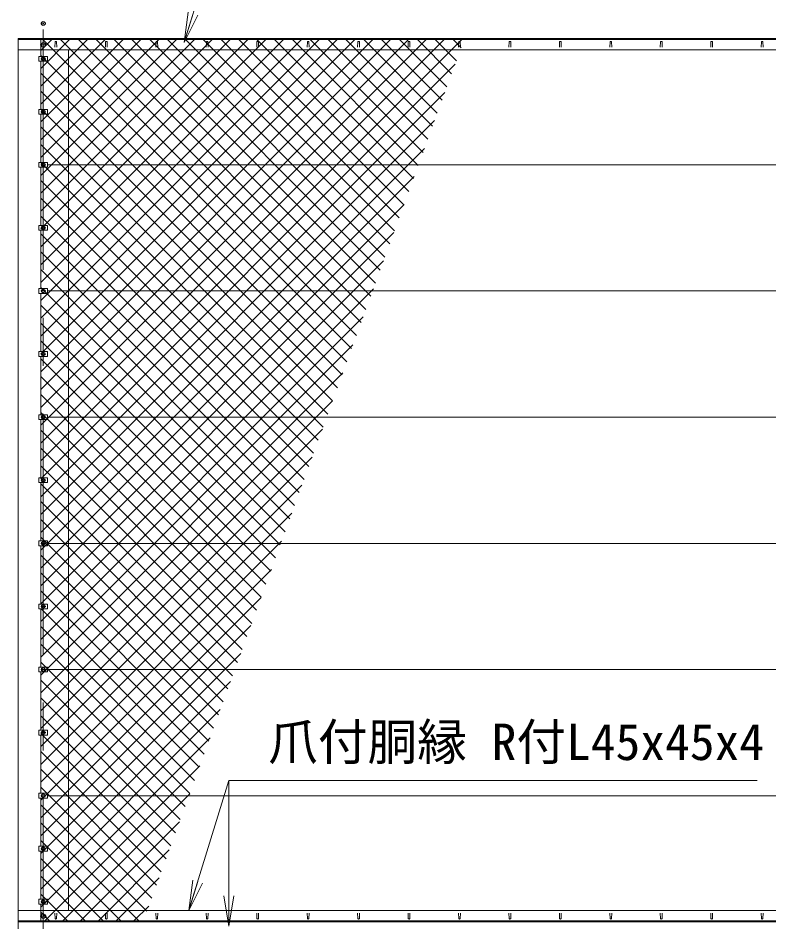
# Model space of a CAD drawing. Units: millimetres at full size; details may follow other scales. Extents: x -12600 to 12600, y -8910 to 8910.
# Drawn here: x -9497 to -6520, y 3517 to 7099 of the extents above; entities that cross this region are included whole.
import ezdxf
from ezdxf.enums import TextEntityAlignment as Align

# ---------------------------------------------------------------- set-up
doc = ezdxf.new("R2010")
doc.units = ezdxf.units.MM
doc.header["$LTSCALE"] = 30
doc.header["$PDMODE"] = 32
doc.header["$PDSIZE"] = 15
doc.linetypes.add('USER1', pattern=[50.8, 31.75, -6.35, 6.35, -6.35])
for name, color, linetype, lineweight in [('0-0_D-STR-TXT', 7, 'Continuous', 13), ('0-2_D-BMK', 2, 'USER1', 13), ('0-3_D-STR3', 3, 'Continuous', 13), ('0-4_D-STR1', 1, 'Continuous', 18), ('0-6_0', 7, 'Continuous', 18), ('0-B_D-STR2', 7, 'Continuous', 13)]:
    doc.layers.add(name, color=color, linetype=linetype, lineweight=lineweight)
doc.layers.add('0-7_Defpoints', color=253, linetype='Continuous')
doc.styles.add('ＭＳ ゴシック', font='')
doc.styles.get('ＭＳ ゴシック').set_extended_font_data('MS Gothic')

# ---------------------------------------------------------------- blocks, each defined once
blk = doc.blocks.new('_Open')
at = {"layer": '0-6_0'}
blk.add_line((-30, 5), (0, 0), dxfattribs=at)
blk.add_lwpolyline([(-30, -5), (0, 0), (-30, 0)], dxfattribs=at)

msp = doc.modelspace()

# ---------------------------------------------------------------- linework, layer by layer
at = {"layer": '0-0_D-STR-TXT'}
msp.add_line((-8661.06, 4077.58), (-8661.06, 3502.45), dxfattribs=at)
for points in [[(-6659.25, 7279.59), (-8752.89, 7279.59), (-8838.13, 7003.42)], [(-6567.42, 4077.58), (-8661.06, 4077.58), (-8819.5, 3564.26)]]:
    msp.add_lwpolyline(points, dxfattribs=at)
at = {"layer": '0-2_D-BMK'}
for p, q in [((-9397.14, -3042.65), (-9397.14, 7077.35)), ((-9384.39, 6992.35), (-9409.89, 6992.35)), ((-9407.14, 6937.35), (-9387.14, 6937.35)), ((-9407.14, 6727.35), (-9387.14, 6727.35)), ((-9407.14, 6517.35), (-9387.14, 6517.35)), ((-9407.14, 6267.35), (-9387.14, 6267.35)), ((-9407.14, 6017.35), (-9387.14, 6017.35)), ((-9407.14, 5767.35), (-9387.14, 5767.35)), ((-9407.14, 5517.35), (-9387.14, 5517.35)), ((-9407.14, 5267.35), (-9387.14, 5267.35)), ((-9407.14, 5017.35), (-9387.14, 5017.35)), ((-9407.14, 4767.35), (-9387.14, 4767.35)), ((-9407.14, 4517.35), (-9387.14, 4517.35)), ((-9407.14, 4267.35), (-9387.14, 4267.35)), ((-9407.14, 4017.35), (-9387.14, 4017.35)), ((-9407.14, 3807.35), (-9387.14, 3807.35)), ((-9407.14, 3597.35), (-9387.14, 3597.35)), ((-9384.39, 3540.35), (-9409.89, 3540.35))]:
    msp.add_line(p, q, dxfattribs=at)
at = {"layer": '0-3_D-STR3'}
for p, q in [((-9407.14, 6946.85), (-9407.14, 7012.35)), ((-9397.14, 6982.53), (-9405.64, 6987.44)), ((-9388.64, 6987.44), (-9397.14, 6982.53)), ((-9414.34, 6946.85), (-9379.94, 6946.85)), ((-9414.34, 6946.85), (-9414.34, 6927.85)), ((-9414.34, 6927.85), (-9379.94, 6927.85)), ((-9407.14, 6736.85), (-9407.14, 6927.85)), ((-9403.64, 6941.1), (-9397.14, 6944.85)), ((-9403.64, 6933.59), (-9403.64, 6941.1)), ((-9397.14, 6929.84), (-9403.64, 6933.59)), ((-9397.14, 6944.85), (-9390.64, 6941.1)), ((-9390.64, 6933.59), (-9397.14, 6929.84)), ((-9390.64, 6941.1), (-9390.64, 6933.59)), ((-9379.94, 6946.85), (-9379.94, 6927.85)), ((-9414.34, 6736.85), (-9379.94, 6736.85)), ((-9414.34, 6736.85), (-9414.34, 6717.85)), ((-9403.64, 6731.1), (-9397.14, 6734.85)), ((-9397.14, 6734.85), (-9390.64, 6731.1)), ((-9379.94, 6736.85), (-9379.94, 6717.85)), ((-9414.34, 6717.85), (-9379.94, 6717.85)), ((-9407.14, 6526.85), (-9407.14, 6717.85)), ((-9403.64, 6723.59), (-9403.64, 6731.1)), ((-9397.14, 6719.84), (-9403.64, 6723.59)), ((-9390.64, 6723.59), (-9397.14, 6719.84)), ((-9390.64, 6731.1), (-9390.64, 6723.59)), ((-9414.34, 6526.85), (-9379.94, 6526.85)), ((-9414.34, 6526.85), (-9414.34, 6507.85)), ((-9403.64, 6521.1), (-9397.14, 6524.85)), ((-9403.64, 6513.59), (-9403.64, 6521.1)), ((-9397.14, 6524.85), (-9390.64, 6521.1)), ((-9390.64, 6521.1), (-9390.64, 6513.59)), ((-9379.94, 6526.85), (-9379.94, 6507.85)), ((-9414.34, 6507.85), (-9379.94, 6507.85)), ((-9407.14, 6276.85), (-9407.14, 6507.85)), ((-9397.14, 6509.84), (-9403.64, 6513.59)), ((-9390.64, 6513.59), (-9397.14, 6509.84)), ((-9379.94, 6517.35), (-6406.64, 6517.35)), ((-9414.34, 6276.85), (-9379.94, 6276.85)), ((-9414.34, 6276.85), (-9414.34, 6257.85)), ((-9403.64, 6271.1), (-9397.14, 6274.85)), ((-9403.64, 6263.59), (-9403.64, 6271.1)), ((-9397.14, 6274.85), (-9390.64, 6271.1)), ((-9390.64, 6271.1), (-9390.64, 6263.59)), ((-9379.94, 6276.85), (-9379.94, 6257.85)), ((-9414.34, 6257.85), (-9379.94, 6257.85)), ((-9407.14, 6026.85), (-9407.14, 6257.85)), ((-9397.14, 6259.84), (-9403.64, 6263.59)), ((-9390.64, 6263.59), (-9397.14, 6259.84)), ((-9414.34, 6026.85), (-9379.94, 6026.85)), ((-9414.34, 6026.85), (-9414.34, 6007.85)), ((-9403.64, 6021.1), (-9397.14, 6024.85)), ((-9403.64, 6013.59), (-9403.64, 6021.1)), ((-9397.14, 6024.85), (-9390.64, 6021.1)), ((-9390.64, 6021.1), (-9390.64, 6013.59)), ((-9379.94, 6026.85), (-9379.94, 6007.85)), ((-9379.94, 6017.35), (-6406.64, 6017.35)), ((-9414.34, 6007.85), (-9379.94, 6007.85)), ((-9407.14, 5776.85), (-9407.14, 6007.85)), ((-9397.14, 6009.84), (-9403.64, 6013.59)), ((-9390.64, 6013.59), (-9397.14, 6009.84)), ((-9414.34, 5776.85), (-9379.94, 5776.85)), ((-9414.34, 5776.85), (-9414.34, 5757.85)), ((-9403.64, 5771.1), (-9397.14, 5774.85)), ((-9403.64, 5763.59), (-9403.64, 5771.1)), ((-9397.14, 5774.85), (-9390.64, 5771.1)), ((-9390.64, 5771.1), (-9390.64, 5763.59)), ((-9379.94, 5776.85), (-9379.94, 5757.85)), ((-9414.34, 5757.85), (-9379.94, 5757.85)), ((-9407.14, 5526.85), (-9407.14, 5757.85)), ((-9397.14, 5759.84), (-9403.64, 5763.59)), ((-9390.64, 5763.59), (-9397.14, 5759.84)), ((-9414.34, 5526.85), (-9379.94, 5526.85)), ((-9414.34, 5526.85), (-9414.34, 5507.85)), ((-9403.64, 5521.1), (-9397.14, 5524.85)), ((-9403.64, 5513.59), (-9403.64, 5521.1)), ((-9397.14, 5524.85), (-9390.64, 5521.1)), ((-9390.64, 5521.1), (-9390.64, 5513.59)), ((-9379.94, 5526.85), (-9379.94, 5507.85)), ((-9379.94, 5517.35), (-6406.64, 5517.35)), ((-9414.34, 5507.85), (-9379.94, 5507.85)), ((-9407.14, 5276.85), (-9407.14, 5507.85)), ((-9397.14, 5509.84), (-9403.64, 5513.59)), ((-9390.64, 5513.59), (-9397.14, 5509.84)), ((-9414.34, 5276.85), (-9379.94, 5276.85)), ((-9414.34, 5276.85), (-9414.34, 5257.85)), ((-9403.64, 5271.1), (-9397.14, 5274.85)), ((-9403.64, 5263.59), (-9403.64, 5271.1)), ((-9397.14, 5274.85), (-9390.64, 5271.1)), ((-9390.64, 5271.1), (-9390.64, 5263.59)), ((-9379.94, 5276.85), (-9379.94, 5257.85)), ((-9414.34, 5257.85), (-9379.94, 5257.85)), ((-9407.14, 5026.85), (-9407.14, 5257.85)), ((-9397.14, 5259.84), (-9403.64, 5263.59)), ((-9390.64, 5263.59), (-9397.14, 5259.84)), ((-9414.34, 5026.85), (-9379.94, 5026.85)), ((-9414.34, 5026.85), (-9414.34, 5007.85)), ((-9403.64, 5021.1), (-9397.14, 5024.85)), ((-9403.64, 5013.59), (-9403.64, 5021.1)), ((-9397.14, 5024.85), (-9390.64, 5021.1)), ((-9390.64, 5021.1), (-9390.64, 5013.59)), ((-9379.94, 5026.85), (-9379.94, 5007.85)), ((-9379.94, 5017.35), (-6406.64, 5017.35)), ((-9414.34, 5007.85), (-9379.94, 5007.85)), ((-9407.14, 4776.85), (-9407.14, 5007.85)), ((-9397.14, 5009.84), (-9403.64, 5013.59)), ((-9390.64, 5013.59), (-9397.14, 5009.84)), ((-9414.34, 4776.85), (-9379.94, 4776.85)), ((-9414.34, 4776.85), (-9414.34, 4757.85)), ((-9403.64, 4771.1), (-9397.14, 4774.85)), ((-9403.64, 4763.59), (-9403.64, 4771.1)), ((-9397.14, 4759.84), (-9403.64, 4763.59)), ((-9397.14, 4774.85), (-9390.64, 4771.1)), ((-9390.64, 4763.59), (-9397.14, 4759.84)), ((-9390.64, 4771.1), (-9390.64, 4763.59)), ((-9379.94, 4776.85), (-9379.94, 4757.85)), ((-9414.34, 4757.85), (-9379.94, 4757.85)), ((-9407.14, 4526.85), (-9407.14, 4757.85)), ((-9414.34, 4526.85), (-9379.94, 4526.85)), ((-9414.34, 4526.85), (-9414.34, 4507.85)), ((-9403.64, 4521.1), (-9397.14, 4524.85)), ((-9403.64, 4513.59), (-9403.64, 4521.1)), ((-9397.14, 4509.84), (-9403.64, 4513.59)), ((-9397.14, 4524.85), (-9390.64, 4521.1)), ((-9390.64, 4513.59), (-9397.14, 4509.84)), ((-9390.64, 4521.1), (-9390.64, 4513.59)), ((-9379.94, 4526.85), (-9379.94, 4507.85)), ((-9379.94, 4517.35), (-6406.64, 4517.35)), ((-9414.34, 4507.85), (-9379.94, 4507.85)), ((-9407.14, 4276.85), (-9407.14, 4507.85)), ((-9414.34, 4276.85), (-9379.94, 4276.85)), ((-9414.34, 4276.85), (-9414.34, 4257.85)), ((-9403.64, 4271.1), (-9397.14, 4274.85)), ((-9403.64, 4263.59), (-9403.64, 4271.1)), ((-9397.14, 4259.84), (-9403.64, 4263.59)), ((-9397.14, 4274.85), (-9390.64, 4271.1)), ((-9390.64, 4263.59), (-9397.14, 4259.84)), ((-9390.64, 4271.1), (-9390.64, 4263.59)), ((-9379.94, 4276.85), (-9379.94, 4257.85)), ((-9414.34, 4257.85), (-9379.94, 4257.85)), ((-9407.14, 4026.85), (-9407.14, 4257.85)), ((-9414.34, 4026.85), (-9379.94, 4026.85)), ((-9414.34, 4026.85), (-9414.34, 4007.85)), ((-9403.64, 4021.1), (-9397.14, 4024.85)), ((-9403.64, 4013.59), (-9403.64, 4021.1)), ((-9397.14, 4009.84), (-9403.64, 4013.59)), ((-9397.14, 4024.85), (-9390.64, 4021.1)), ((-9390.64, 4013.59), (-9397.14, 4009.84)), ((-9390.64, 4021.1), (-9390.64, 4013.59)), ((-9379.94, 4026.85), (-9379.94, 4007.85)), ((-9379.94, 4017.35), (-6406.64, 4017.35)), ((-9414.34, 4007.85), (-9379.94, 4007.85)), ((-9407.14, 3816.85), (-9407.14, 4007.85)), ((-9414.34, 3816.85), (-9379.94, 3816.85)), ((-9414.34, 3816.85), (-9414.34, 3797.85)), ((-9414.34, 3797.85), (-9379.94, 3797.85)), ((-9407.14, 3606.85), (-9407.14, 3797.85)), ((-9403.64, 3811.1), (-9397.14, 3814.85)), ((-9403.64, 3803.59), (-9403.64, 3811.1)), ((-9397.14, 3799.84), (-9403.64, 3803.59)), ((-9397.14, 3814.85), (-9390.64, 3811.1)), ((-9390.64, 3803.59), (-9397.14, 3799.84)), ((-9390.64, 3811.1), (-9390.64, 3803.59)), ((-9379.94, 3816.85), (-9379.94, 3797.85)), ((-9414.34, 3606.85), (-9379.94, 3606.85)), ((-9414.34, 3606.85), (-9414.34, 3587.85)), ((-9414.34, 3587.85), (-9379.94, 3587.85)), ((-9407.14, 3522.35), (-9407.14, 3587.85)), ((-9403.64, 3601.1), (-9397.14, 3604.85)), ((-9403.64, 3593.59), (-9403.64, 3601.1)), ((-9397.14, 3589.84), (-9403.64, 3593.59)), ((-9397.14, 3604.85), (-9390.64, 3601.1)), ((-9390.64, 3593.59), (-9397.14, 3589.84)), ((-9390.64, 3601.1), (-9390.64, 3593.59)), ((-9379.94, 3606.85), (-9379.94, 3587.85)), ((-9397.14, 3530.53), (-9405.64, 3535.44)), ((-9388.64, 3535.44), (-9397.14, 3530.53))]:
    msp.add_line(p, q, dxfattribs=at)
for points in [[(-9405.64, 6987.44), (-9405.64, 6997.25), (-9397.14, 7002.16)], [(-9397.14, 7002.16), (-9388.64, 6997.25), (-9388.64, 6987.44)], [(-9405.64, 3535.44), (-9405.64, 3545.25), (-9397.14, 3550.16)], [(-9397.14, 3550.16), (-9388.64, 3545.25), (-9388.64, 3535.44)]]:
    msp.add_lwpolyline(points, dxfattribs=at)
for centre, radius in [((-9397.14, 6992.35), 8.25), ((-9397.14, 6937.35), 6.25), ((-9397.14, 6727.35), 6.25), ((-9397.14, 6517.35), 6.25), ((-9397.14, 6267.35), 6.25), ((-9397.14, 6017.35), 6.25), ((-9397.14, 5767.35), 6.25), ((-9397.14, 5517.35), 6.25), ((-9397.14, 5267.35), 6.25), ((-9397.14, 5017.35), 6.25), ((-9397.14, 4767.35), 6.25), ((-9397.14, 4517.35), 6.25), ((-9397.14, 4267.35), 6.25), ((-9397.14, 4017.35), 6.25), ((-9397.14, 3807.35), 6.25), ((-9397.14, 3597.35), 6.25), ((-9397.14, 3540.35), 8.25)]:
    msp.add_circle(centre, radius, dxfattribs=at)
at = {"layer": '0-4_D-STR1'}
for p, q in [((-9497.14, 7013.35), (-4397.14, 7013.35)), ((-9472.14, 7017.35), (-4397.14, 7017.35)), ((-9350.14, 7004.22), (-9350.89, 6982.72)), ((-9344.14, 7004.22), (-9343.39, 6982.72)), ((-9150.14, 7004.22), (-9150.89, 6982.72)), ((-9144.14, 7004.22), (-9143.39, 6982.72)), ((-8950.14, 7004.22), (-8950.89, 6982.72)), ((-8944.14, 7004.22), (-8943.39, 6982.72)), ((-8750.14, 7004.22), (-8750.89, 6982.72)), ((-8744.14, 7004.22), (-8743.39, 6982.72)), ((-8550.14, 7004.22), (-8550.89, 6982.72)), ((-8544.14, 7004.22), (-8543.39, 6982.72)), ((-8350.14, 7004.22), (-8350.89, 6982.72)), ((-8344.14, 7004.22), (-8343.39, 6982.72)), ((-8150.14, 7004.22), (-8150.89, 6982.72)), ((-8144.14, 7004.22), (-8143.39, 6982.72)), ((-7950.14, 7004.22), (-7950.89, 6982.72)), ((-7944.14, 7004.22), (-7943.39, 6982.72)), ((-7750.14, 7004.22), (-7750.89, 6982.72)), ((-7744.14, 7004.22), (-7743.39, 6982.72)), ((-7550.14, 7004.22), (-7550.89, 6982.72)), ((-7544.14, 7004.22), (-7543.39, 6982.72)), ((-7350.14, 7004.22), (-7350.89, 6982.72)), ((-7344.14, 7004.22), (-7343.39, 6982.72)), ((-7150.14, 7004.22), (-7150.89, 6982.72)), ((-7144.14, 7004.22), (-7143.39, 6982.72)), ((-6950.14, 7004.22), (-6950.89, 6982.72)), ((-6944.14, 7004.22), (-6943.39, 6982.72)), ((-6750.14, 7004.22), (-6750.89, 6982.72)), ((-6744.14, 7004.22), (-6743.39, 6982.72)), ((-6550.14, 7004.22), (-6550.89, 6982.72)), ((-6544.14, 7004.22), (-6543.39, 6982.72)), ((-9497.14, 6972.35), (-4397.14, 6972.35)), ((-9297.14, 3562.35), (-9297.14, 6972.35)), ((-9497.14, 3562.35), (-4397.14, 3562.35)), ((-9350.14, 3530.47), (-9350.89, 3551.97)), ((-9344.14, 3530.47), (-9343.39, 3551.97)), ((-9150.14, 3530.47), (-9150.89, 3551.97)), ((-9144.14, 3530.47), (-9143.39, 3551.97)), ((-8950.14, 3530.47), (-8950.89, 3551.97)), ((-8944.14, 3530.47), (-8943.39, 3551.97)), ((-8750.14, 3530.47), (-8750.89, 3551.97)), ((-8744.14, 3530.47), (-8743.39, 3551.97)), ((-8550.14, 3530.47), (-8550.89, 3551.97)), ((-8544.14, 3530.47), (-8543.39, 3551.97)), ((-8350.14, 3530.47), (-8350.89, 3551.97)), ((-8344.14, 3530.47), (-8343.39, 3551.97)), ((-8150.14, 3530.47), (-8150.89, 3551.97)), ((-8144.14, 3530.47), (-8143.39, 3551.97)), ((-7950.14, 3530.47), (-7950.89, 3551.97)), ((-7944.14, 3530.47), (-7943.39, 3551.97)), ((-7750.14, 3530.47), (-7750.89, 3551.97)), ((-7744.14, 3530.47), (-7743.39, 3551.97)), ((-7550.14, 3530.47), (-7550.89, 3551.97)), ((-7544.14, 3530.47), (-7543.39, 3551.97)), ((-7350.14, 3530.47), (-7350.89, 3551.97)), ((-7344.14, 3530.47), (-7343.39, 3551.97)), ((-7150.14, 3530.47), (-7150.89, 3551.97)), ((-7144.14, 3530.47), (-7143.39, 3551.97)), ((-6950.14, 3530.47), (-6950.89, 3551.97)), ((-6944.14, 3530.47), (-6943.39, 3551.97)), ((-6750.14, 3530.47), (-6750.89, 3551.97)), ((-6744.14, 3530.47), (-6743.39, 3551.97)), ((-6550.14, 3530.47), (-6550.89, 3551.97)), ((-6544.14, 3530.47), (-6543.39, 3551.97)), ((-9497.14, 3521.35), (-4397.14, 3521.35)), ((-9497.14, 3517.35), (-4397.14, 3517.35))]:
    msp.add_line(p, q, dxfattribs=at)
msp.add_lwpolyline([(-9297.14, 7017.35), (-9497.14, 7017.35), (-9497.14, -2982.65), (-9297.14, -2982.65), (-9297.14, -1982.65)], dxfattribs=at)
for centre, start, end in [((-9347.14, 7002.97), 22.61986, 157.38014), ((-9147.14, 7002.97), 22.61986, 157.38014), ((-8947.14, 7002.97), 22.61986, 157.38014), ((-8747.14, 7002.97), 22.61986, 157.38014), ((-8547.14, 7002.97), 22.61986, 157.38014), ((-8347.14, 7002.97), 22.61986, 157.38014), ((-8147.14, 7002.97), 22.61986, 157.38014), ((-7947.14, 7002.97), 22.61986, 157.38014), ((-7747.14, 7002.97), 22.61986, 157.38014), ((-7547.14, 7002.97), 22.61986, 157.38014), ((-7347.14, 7002.97), 22.61986, 157.38014), ((-7147.14, 7002.97), 22.61986, 157.38014), ((-6947.14, 7002.97), 22.61986, 157.38014), ((-6747.14, 7002.97), 22.61986, 157.38014), ((-6547.14, 7002.97), 22.61986, 157.38014), ((-9347.14, 3531.72), 202.61986, 337.38014), ((-9147.14, 3531.72), 202.61986, 337.38014), ((-8947.14, 3531.72), 202.61986, 337.38014), ((-8747.14, 3531.72), 202.61986, 337.38014), ((-8547.14, 3531.72), 202.61986, 337.38014), ((-8347.14, 3531.72), 202.61986, 337.38014), ((-8147.14, 3531.72), 202.61986, 337.38014), ((-7947.14, 3531.72), 202.61986, 337.38014), ((-7747.14, 3531.72), 202.61986, 337.38014), ((-7547.14, 3531.72), 202.61986, 337.38014), ((-7347.14, 3531.72), 202.61986, 337.38014), ((-7147.14, 3531.72), 202.61986, 337.38014), ((-6947.14, 3531.72), 202.61986, 337.38014), ((-6747.14, 3531.72), 202.61986, 337.38014), ((-6547.14, 3531.72), 202.61986, 337.38014)]:
    msp.add_arc(centre, 3.25, start, end, dxfattribs=at)
at = {"layer": '0-7_Defpoints'}
msp.add_point((-9397.14, 7077.35), dxfattribs=at)
at = {"layer": '0-B_D-STR2'}
for p, q in [((-9407.14, 6970.03), (-9363.83, 7013.35)), ((-9407.14, 6899.32), (-9293.12, 7013.35)), ((-9407.14, 6828.61), (-9222.41, 7013.35)), ((-9407.14, 6757.9), (-9151.7, 7013.35)), ((-9407.14, 6687.19), (-9080.99, 7013.35)), ((-9407.14, 6616.48), (-9010.28, 7013.35)), ((-9407.14, 6545.77), (-8939.57, 7013.35)), ((-9407.14, 6475.06), (-8868.86, 7013.35)), ((-9407.14, 6404.35), (-8798.15, 7013.35)), ((-9407.14, 6333.64), (-8727.44, 7013.35)), ((-9407.14, 6262.93), (-8656.73, 7013.35)), ((-9407.14, 6192.22), (-8586.01, 7013.35)), ((-9407.14, 6121.51), (-8515.3, 7013.35)), ((-9407.14, 6050.79), (-8444.59, 7013.35)), ((-9407.14, 5980.08), (-8373.88, 7013.35)), ((-9407.14, 5909.37), (-8303.17, 7013.35)), ((-9407.14, 5838.66), (-8232.46, 7013.35)), ((-9407.14, 5767.95), (-8161.75, 7013.35)), ((-9407.14, 5697.24), (-8091.04, 7013.35)), ((-9407.14, 5626.53), (-8020.33, 7013.35)), ((-9407.14, 5555.82), (-7949.62, 7013.35)), ((-9407.14, 5485.11), (-7878.91, 7013.35)), ((-9407.14, 5414.4), (-7808.2, 7013.35)), ((-9407.14, 5343.69), (-7737.49, 7013.35)), ((-8174.69, 5788.91), (-9399.13, 7013.35)), ((-8155.82, 5840.75), (-9328.42, 7013.35)), ((-8136.95, 5892.59), (-9257.71, 7013.35)), ((-8118.09, 5944.44), (-9187, 7013.35)), ((-8099.22, 5996.28), (-9116.29, 7013.35)), ((-8080.35, 6048.12), (-9045.57, 7013.35)), ((-8061.48, 6099.96), (-8974.86, 7013.35)), ((-8042.61, 6151.8), (-8904.15, 7013.35)), ((-8023.74, 6203.64), (-8833.44, 7013.35)), ((-8004.87, 6255.49), (-8762.73, 7013.35)), ((-7986, 6307.33), (-8692.02, 7013.35)), ((-7967.13, 6359.17), (-8621.31, 7013.35)), ((-7948.27, 6411.01), (-8550.6, 7013.35)), ((-7929.4, 6462.85), (-8479.89, 7013.35)), ((-7910.53, 6514.7), (-8409.18, 7013.35)), ((-7891.66, 6566.54), (-8338.47, 7013.35)), ((-7872.79, 6618.38), (-8267.76, 7013.35)), ((-7853.92, 6670.22), (-8197.05, 7013.35)), ((-7835.05, 6722.06), (-8126.34, 7013.35)), ((-7816.18, 6773.9), (-8055.63, 7013.35)), ((-7797.31, 6825.75), (-7984.91, 7013.35)), ((-7778.45, 6877.59), (-7914.2, 7013.35)), ((-7759.58, 6929.43), (-7843.49, 7013.35)), ((-7740.71, 6981.27), (-7772.78, 7013.35)), ((-8193.56, 5737.07), (-9407.14, 6950.65)), ((-9407.14, 5272.98), (-7764.66, 6915.46)), ((-8212.43, 5685.23), (-9407.14, 6879.94)), ((-8231.3, 5633.39), (-9407.14, 6809.23)), ((-9407.14, 5202.27), (-7805.13, 6804.29)), ((-8250.17, 5581.54), (-9407.14, 6738.52)), ((-9407.14, 5131.56), (-7845.59, 6693.11)), ((-8269.04, 5529.7), (-9407.14, 6667.81)), ((-8287.91, 5477.86), (-9407.14, 6597.1)), ((-9407.14, 5060.85), (-7886.05, 6581.94)), ((-8306.77, 5426.02), (-9407.14, 6526.39)), ((-9407.14, 4990.13), (-7926.52, 6470.76)), ((-8325.64, 5374.18), (-9407.14, 6455.68)), ((-8344.51, 5322.33), (-9407.14, 6384.97)), ((-9407.14, 4919.42), (-7966.98, 6359.59)), ((-8363.38, 5270.49), (-9407.14, 6314.26)), ((-9407.14, 4848.71), (-8007.45, 6248.41)), ((-8382.25, 5218.65), (-9407.14, 6243.55)), ((-8401.12, 5166.81), (-9407.14, 6172.83)), ((-9407.14, 4778), (-8047.91, 6137.24)), ((-8419.99, 5114.97), (-9407.14, 6102.12)), ((-8438.86, 5063.13), (-9407.14, 6031.41)), ((-9407.14, 4707.29), (-8088.38, 6026.06)), ((-8457.73, 5011.28), (-9407.14, 5960.7)), ((-9407.14, 4636.58), (-8128.84, 5914.88)), ((-8476.59, 4959.44), (-9407.14, 5889.99)), ((-8495.46, 4907.6), (-9407.14, 5819.28)), ((-9407.14, 4565.87), (-8169.31, 5803.71)), ((-8514.33, 4855.76), (-9407.14, 5748.57)), ((-9407.14, 4495.16), (-8209.77, 5692.53)), ((-8533.2, 4803.92), (-9407.14, 5677.86)), ((-8552.07, 4752.07), (-9407.14, 5607.15)), ((-9407.14, 4424.45), (-8250.23, 5581.36)), ((-8570.94, 4700.23), (-9407.14, 5536.44)), ((-9407.14, 4353.74), (-8290.7, 5470.18)), ((-8589.81, 4648.39), (-9407.14, 5465.73)), ((-8608.68, 4596.55), (-9407.14, 5395.02)), ((-9407.14, 4283.03), (-8331.16, 5359.01)), ((-8627.55, 4544.71), (-9407.14, 5324.31)), ((-8646.41, 4492.87), (-9407.14, 5253.6)), ((-9407.14, 4212.32), (-8371.63, 5247.83)), ((-8665.28, 4441.02), (-9407.14, 5182.89)), ((-9407.14, 4141.61), (-8412.09, 5136.66)), ((-8684.15, 4389.18), (-9407.14, 5112.17)), ((-8703.02, 4337.34), (-9407.14, 5041.46)), ((-9407.14, 4070.9), (-8452.56, 5025.48)), ((-8721.89, 4285.5), (-9407.14, 4970.75)), ((-9407.14, 4000.19), (-8493.02, 4914.31)), ((-8740.76, 4233.66), (-9407.14, 4900.04)), ((-8759.63, 4181.81), (-9407.14, 4829.33)), ((-9407.14, 3929.47), (-8533.49, 4803.13)), ((-8778.5, 4129.97), (-9407.14, 4758.62)), ((-9407.14, 3858.76), (-8573.95, 4691.96)), ((-8797.37, 4078.13), (-9407.14, 4687.91)), ((-8816.23, 4026.29), (-9407.14, 4617.2)), ((-9407.14, 3788.05), (-8614.41, 4580.78)), ((-8835.1, 3974.45), (-9407.14, 4546.49)), ((-8853.97, 3922.61), (-9407.14, 4475.78)), ((-9407.14, 3717.34), (-8654.88, 4469.61)), ((-8872.84, 3870.76), (-9407.14, 4405.07)), ((-9407.14, 3646.63), (-8695.34, 4358.43)), ((-8891.71, 3818.92), (-9407.14, 4334.36)), ((-8910.58, 3767.08), (-9407.14, 4263.65)), ((-9407.14, 3575.92), (-8735.81, 4247.26)), ((-8929.45, 3715.24), (-9407.14, 4192.94)), ((-8948.32, 3663.4), (-9407.14, 4122.23)), ((-9394.89, 3517.47), (-8776.27, 4136.08)), ((-8967.18, 3611.55), (-9407.14, 4051.51)), ((-9323.48, 3518.17), (-8816.74, 4024.91)), ((-8986.05, 3559.71), (-9407.14, 3980.8)), ((-9018.22, 3521.17), (-9407.14, 3910.09)), ((-9252.06, 3518.87), (-8857.2, 3913.73)), ((-9088.24, 3520.48), (-9407.14, 3839.38)), ((-9180.65, 3519.57), (-8897.67, 3802.56)), ((-9158.26, 3519.79), (-9407.14, 3768.67)), ((-9228.29, 3519.1), (-9407.14, 3697.96)), ((-9109.24, 3520.27), (-8938.13, 3691.38)), ((-9298.31, 3518.42), (-9407.14, 3627.25)), ((-9368.33, 3517.73), (-9407.14, 3556.54)), ((-9037.83, 3520.97), (-8978.59, 3580.21))]:
    msp.add_line(p, q, dxfattribs=at)

# ---------------------------------------------------------------- block references
at = {"layer": '0-0_D-STR-TXT', "xscale": 4, "yscale": 4}
for p, rotation in [((-8838.72, 7001.51), 252.84683), ((-8820.09, 3562.35), 252.84683), ((-8661.06, 3500.45), 270)]:
    msp.add_blockref('_Open', p, dxfattribs=dict(at, rotation=rotation))

# ---------------------------------------------------------------- texts
at = {"layer": '0-0_D-STR-TXT', "style": 'ＭＳ ゴシック'}
msp.add_text('爪付胴縁 R付L45x45x4', height=144.3, dxfattribs=at).set_placement((-8505.24, 4115.33), align=Align.BOTTOM_LEFT)

doc.saveas('drawing.dxf')
